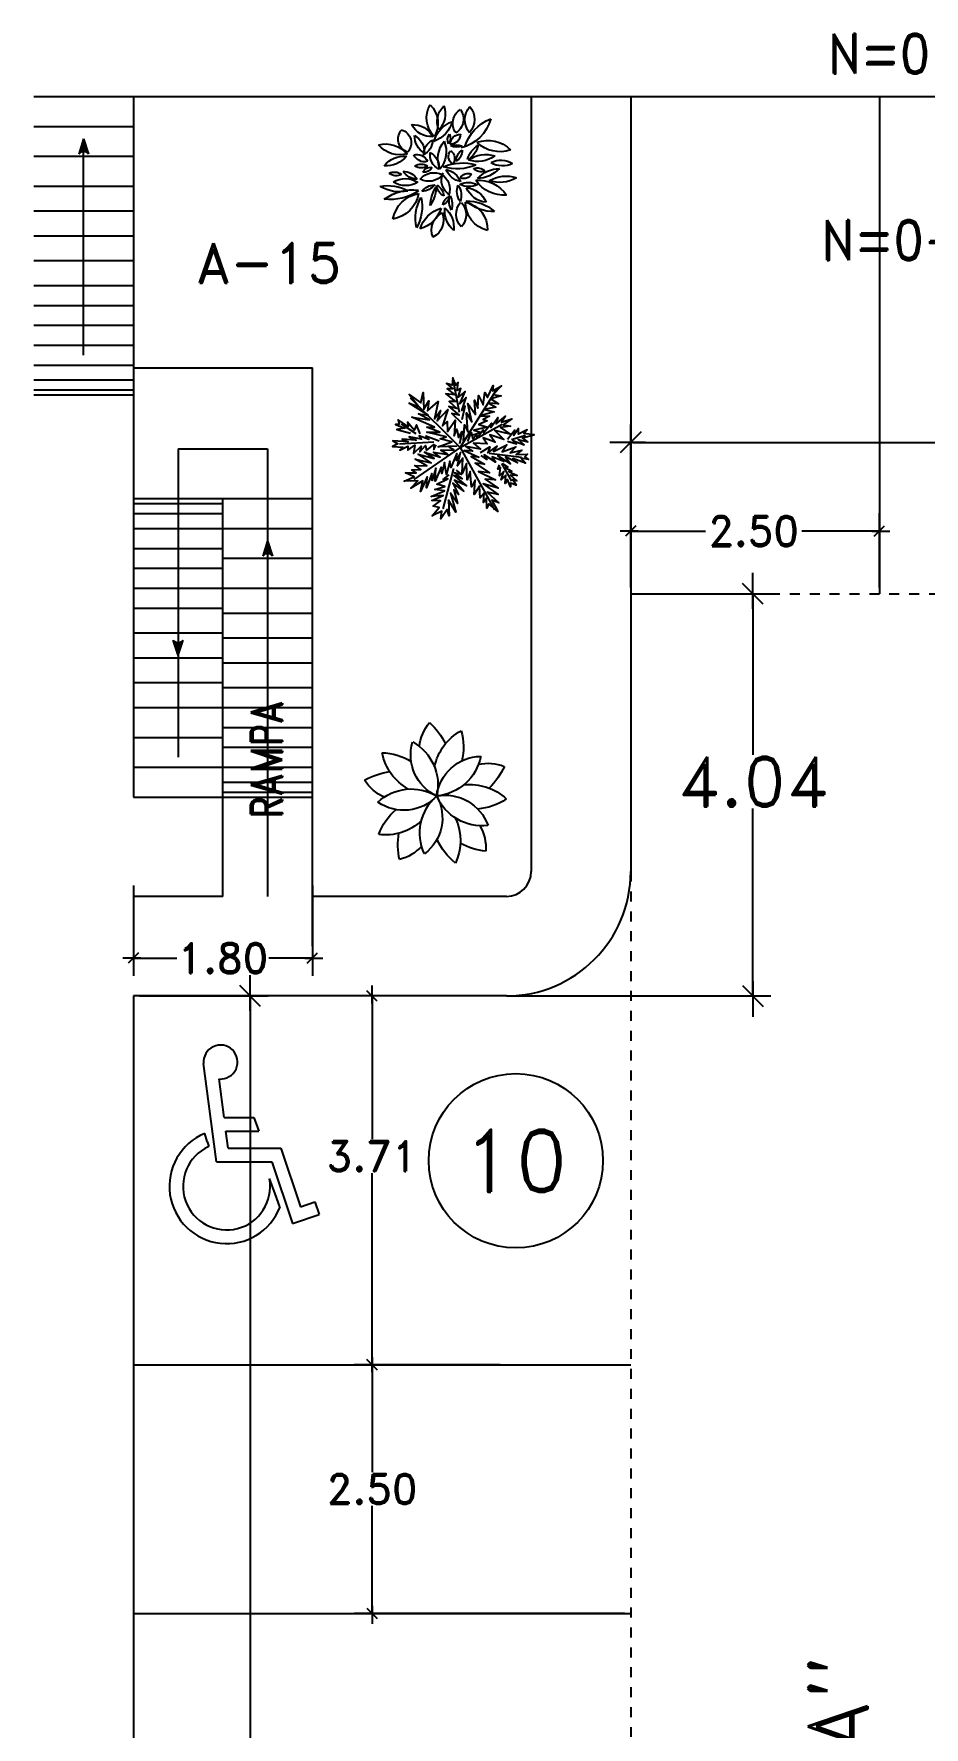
# Model space of a CAD drawing. Header units: millimetres. Extents: x 1590 to 1932, y -48 to 167.
# Drawn here: x 1648.74 to 1657.69, y 82.71 to 99.74 of the extents above; entities that cross this region are included whole.
import ezdxf

# ---------------------------------------------------------------- set-up
doc = ezdxf.new("R2010")
doc.units = ezdxf.units.MM
doc.header["$LTSCALE"] = 0.1
doc.header["$MEASUREMENT"] = 0
doc.header["$PDMODE"] = 35
doc.header["$PDSIZE"] = 0.75
doc.linetypes.add('DASHED', pattern=[0.75, 0.5, -0.25])
doc.layers.get('0').update_dxf_attribs({"linetype": 'CONTINUOUS'})
doc.layers.get('DEFPOINTS').update_dxf_attribs({"linetype": 'CONTINUOUS'})
for name, color, linetype in [('A-FURN-PLNT', 1, 'CONTINUOUS'), ('CALLES', 3, 'CONTINUOUS'), ('PARED', 4, 'CONTINUOUS'), ('PAREDES', 3, 'CONTINUOUS'), ('TEXT', 3, 'CONTINUOUS')]:
    doc.layers.add(name, color=color, linetype=linetype)
doc.styles.add('ATT', font='txt')
doc.styles.add('ROMAND', font='romand.shx')
doc.dimstyles.new('URBA', dxfattribs={"dimtxt": 20, "dimasz": 0.5, "dimexe": 1.25, "dimexo": 0.63, "dimgap": 0.63, "dimtad": 0, "dimtih": 1, "dimtoh": 1, "dimzin": 1, "dimdsep": 46, "dimtxsty": 'ROMAND', "dimcen": 2.5, "dimclrd": 1, "dimclre": 1, "dimclrt": 3, "dimadec": 0, "dimazin": 0, "dimtfac": 1, "dimtmove": 0, "dimatfit": 3, "dimfxl": 1, "dimtvp": 1, "dimtolj": 1, "dimtzin": 1, "dimarcsym": 0})

# ---------------------------------------------------------------- blocks, each defined once
blk = doc.blocks.new('UTP1$0$DIMBLOCK')
at = {"color": 1}
blk.add_line((-7.5, 0), (10.5, 0), dxfattribs=at)
at = {"color": 4}
blk.add_line((-5.25, -5.25), (5.25, 5.25), dxfattribs=at)
blk = doc.blocks.new('*D36')
at = {"color": 1, "linetype": 'Continuous', "lineweight": -2, "transparency": 16777216}
for p, q in [((1649.736, 91.176), (1649.736, 90.266)), ((1651.536, 91.176), (1651.536, 90.266)), ((1649.746, 90.446), (1650.173, 90.446)), ((1651.526, 90.446), (1651.099, 90.446))]:
    blk.add_line(p, q, dxfattribs=at)
at = {"layer": 'DEFPOINTS', "color": 0, "linetype": 'Continuous', "transparency": 16777216}
for p in [(1649.736, 91.239), (1651.536, 91.239), (1649.736, 90.446)]:
    blk.add_point(p, dxfattribs=at)
at = {"color": 1, "linetype": 'Continuous', "lineweight": -2, "transparency": 16777216, "xscale": 0.01, "yscale": 0.01, "zscale": 0.01, "rotation": 180}
blk.add_blockref('UTP1$0$DIMBLOCK', (1649.736, 90.446), dxfattribs=at)
at = {"color": 1, "linetype": 'Continuous', "lineweight": -2, "transparency": 16777216, "xscale": 0.01, "yscale": 0.01, "zscale": 0.01}
blk.add_blockref('UTP1$0$DIMBLOCK', (1651.536, 90.446), dxfattribs=at)
at = {"color": 2, "linetype": 'Continuous', "transparency": 16777216, "insert": (1650.636, 90.446), "char_height": 0.3, "attachment_point": 5, "style": 'ROMAND'}
blk.add_mtext('\\A1;1.80', dxfattribs=at)
blk = doc.blocks.new('12PPLT15')
at = {"color": 0, "linetype": 'ByBlock'}
for p, q in [((0.013, -0.001), (-0.088, 0.491)), ((0.105, 0.233), (0.218, 0.416)), ((-0.311, 0.181), (-0.394, 0.245)), ((0.013, -0.001), (-0.211, 0.261)), ((0.013, -0.001), (0.471, 0.206)), ((-0.197, 0.032), (-0.424, 0.087)), ((0.344, -0.02), (0.467, 0.009)), ((-0.304, -0.006), (-0.415, -0.1)), ((0.013, -0.001), (-0.373, -0.336)), ((0.013, -0.001), (0.245, -0.333)), ((0.205, -0.033), (0.429, -0.132)), ((0.006, -0.159), (-0.023, -0.458))]:
    blk.add_line(p, q, dxfattribs=at)
for points in [[(0.008, 0.049), (0.041, 0.162), (0.002, 0.122), (0.057, 0.248), (-0.001, 0.2), (0.073, 0.313), (-0.007, 0.258), (0.035, 0.352), (-0.007, 0.306), (0.021, 0.394), (-0.034, 0.342), (-0.015, 0.43), (-0.046, 0.403), (-0.053, 0.497), (-0.063, 0.461), (-0.111, 0.516), (-0.076, 0.436), (-0.134, 0.449), (-0.072, 0.403), (-0.134, 0.388), (-0.069, 0.367), (-0.126, 0.359), (-0.053, 0.313), (-0.126, 0.323), (-0.042, 0.261), (-0.105, 0.281), (-0.072, 0.245), (-0.101, 0.245), (-0.053, 0.2), (-0.12, 0.204), (-0.034, 0.149), (-0.092, 0.151), (-0.04, 0.113)], [(0.069, 0.191), (0.083, 0.29), (0.096, 0.252), (0.099, 0.348), (0.125, 0.29), (0.121, 0.388), (0.154, 0.332), (0.157, 0.397), (0.176, 0.374), (0.19, 0.43), (0.199, 0.407), (0.238, 0.449), (0.224, 0.397), (0.266, 0.394), (0.209, 0.374), (0.247, 0.361), (0.182, 0.338), (0.245, 0.323), (0.161, 0.296), (0.203, 0.281), (0.134, 0.252), (0.193, 0.245), (0.102, 0.212), (0.154, 0.206), (0.067, 0.168)], [(-0.289, 0.158), (-0.356, 0.164), (-0.323, 0.177), (-0.411, 0.177), (-0.356, 0.197), (-0.427, 0.206), (-0.382, 0.219), (-0.453, 0.268), (-0.379, 0.252), (-0.394, 0.284), (-0.346, 0.233), (-0.331, 0.271), (-0.317, 0.212), (-0.311, 0.252), (-0.285, 0.17)], [(-0.023, 0.057), (-0.023, 0.126), (-0.05, 0.087), (-0.065, 0.126), (-0.076, 0.103), (-0.098, 0.174), (-0.107, 0.155), (-0.136, 0.239), (-0.143, 0.21), (-0.166, 0.294), (-0.17, 0.248), (-0.214, 0.323), (-0.201, 0.271), (-0.262, 0.319), (-0.22, 0.258), (-0.272, 0.268), (-0.208, 0.233), (-0.289, 0.212), (-0.178, 0.2), (-0.26, 0.162), (-0.153, 0.158), (-0.208, 0.12), (-0.117, 0.12), (-0.159, 0.09), (-0.065, 0.061), (-0.126, 0.038), (-0.021, 0.019), (-0.078, 0.003), (-0.021, -0.012), (-0.136, -0.02), (-0.082, -0.035), (-0.191, -0.054), (-0.126, -0.071), (-0.247, -0.1), (-0.17, -0.117), (-0.304, -0.132), (-0.233, -0.152), (-0.344, -0.181), (-0.233, -0.19), (-0.359, -0.223), (-0.279, -0.236), (-0.385, -0.278), (-0.331, -0.278), (-0.401, -0.339), (-0.321, -0.31), (-0.317, -0.345), (-0.291, -0.278), (-0.281, -0.314), (-0.262, -0.249), (-0.247, -0.291), (-0.214, -0.213), (-0.197, -0.284), (-0.17, -0.184), (-0.162, -0.239), (-0.114, -0.139), (-0.114, -0.203), (-0.069, -0.094), (-0.065, -0.171), (-0.03, -0.068), (-0.015, -0.132), (-0.001, -0.035), (0.006, -0.098), (0.021, -0.052), (0.027, -0.159), (0.05, -0.119), (0.038, -0.217), (0.083, -0.142), (0.073, -0.223), (0.092, -0.181), (0.099, -0.291), (0.125, -0.203), (0.119, -0.294), (0.14, -0.249), (0.14, -0.358), (0.163, -0.281), (0.17, -0.397), (0.182, -0.32), (0.245, -0.4), (0.215, -0.333), (0.306, -0.368), (0.251, -0.314), (0.318, -0.31), (0.247, -0.284), (0.283, -0.272), (0.224, -0.249), (0.274, -0.236), (0.193, -0.209), (0.287, -0.194), (0.17, -0.178), (0.28, -0.152), (0.161, -0.142), (0.241, -0.123), (0.125, -0.117), (0.182, -0.1), (0.079, -0.081), (0.138, -0.068), (0.05, -0.033), (0.09, -0.029)], [(0.038, 0), (0.163, -0.052), (0.083, 0.015), (0.17, 0.007), (0.134, 0.036), (0.276, 0.019), (0.19, 0.051), (0.289, 0.051), (0.238, 0.071), (0.415, 0.08), (0.289, 0.107), (0.379, 0.12), (0.309, 0.135), (0.467, 0.168), (0.396, 0.17), (0.49, 0.226), (0.389, 0.2), (0.4, 0.275), (0.354, 0.164), (0.341, 0.233), (0.325, 0.162), (0.276, 0.252), (0.257, 0.126), (0.238, 0.197), (0.234, 0.12), (0.193, 0.223), (0.186, 0.099), (0.167, 0.141), (0.14, 0.074), (0.115, 0.17), (0.083, 0.061), (0.083, 0.113), (0.05, 0.061), (0.041, 0.11), (0.027, 0.022)], [(-0.136, 0.015), (-0.185, 0.078), (-0.185, 0.032), (-0.233, 0.099), (-0.22, 0.055), (-0.295, 0.132), (-0.279, 0.074), (-0.359, 0.141), (-0.337, 0.087), (-0.408, 0.135), (-0.382, 0.09), (-0.457, 0.122), (-0.446, 0.097), (-0.476, 0.087), (-0.424, 0.078), (-0.466, 0.055), (-0.369, 0.055), (-0.411, 0.038), (-0.314, 0.049), (-0.366, 0.015), (-0.26, 0.036), (-0.314, 0.013), (-0.224, 0.015), (-0.26, -0.012), (-0.166, 0.009), (-0.197, -0.016), (-0.149, -0.004)], [(0.318, -0.01), (0.364, 0.042), (0.367, 0), (0.431, 0.036), (0.415, 0.009), (0.499, 0.029), (0.483, 0.003), (0.506, -0.01), (0.435, -0.01), (0.486, -0.039), (0.383, -0.029)], [(-0.311, -0.004), (-0.356, -0.016), (-0.34, -0.023), (-0.394, -0.033), (-0.373, -0.042), (-0.44, -0.048), (-0.394, -0.062), (-0.45, -0.084), (-0.421, -0.087), (-0.457, -0.117), (-0.415, -0.117), (-0.424, -0.142), (-0.385, -0.1), (-0.379, -0.132), (-0.363, -0.075), (-0.344, -0.117), (-0.34, -0.054), (-0.321, -0.094), (-0.308, -0.035), (-0.295, -0.054), (-0.295, -0.02)], [(0.17, -0.012), (0.274, -0.012), (0.245, -0.026), (0.318, -0.026), (0.295, -0.042), (0.383, -0.058), (0.328, -0.062), (0.425, -0.09), (0.377, -0.094), (0.483, -0.126), (0.442, -0.132), (0.471, -0.165), (0.4, -0.142), (0.412, -0.171), (0.37, -0.123), (0.36, -0.152), (0.325, -0.1), (0.312, -0.159), (0.28, -0.09), (0.274, -0.132), (0.251, -0.075), (0.234, -0.106), (0.199, -0.048), (0.186, -0.081), (0.182, -0.045)], [(-0.017, -0.165), (-0.063, -0.181), (-0.011, -0.188), (-0.078, -0.209), (-0.015, -0.207), (-0.124, -0.245), (-0.03, -0.236), (-0.12, -0.287), (-0.027, -0.261), (-0.092, -0.322), (-0.05, -0.303), (-0.107, -0.385), (-0.034, -0.333), (-0.12, -0.448), (-0.04, -0.385), (-0.084, -0.49), (-0.053, -0.452), (-0.034, -0.53), (-0.021, -0.477), (0.031, -0.533), (0.006, -0.458), (0.048, -0.465), (0.012, -0.41), (0.073, -0.429), (0.008, -0.368), (0.086, -0.404), (0.012, -0.333), (0.079, -0.349), (0.019, -0.303), (0.079, -0.307), (0.019, -0.245), (0.048, -0.259), (0.019, -0.213)]]:
    blk.add_lwpolyline(points, dxfattribs=at)
at = {"color": 0, "linetype": 'ByBlock', "style": 'ATT'}
for tag, p, flags in [('ITEM', (-1, -3.75), 3), ('ROOM_NUMBER', (-1, -5.083), 1)]:
    blk.add_attdef(tag, p, '', height=1, dxfattribs=dict(at, flags=flags))
blk = doc.blocks.new('12PPLT03')
at = {"color": 0, "linetype": 'ByBlock'}
for centre, radius, start, end in [((0.333, 0.25), 0.417, 143.1301, 173.4932), ((-0.292, 0.25), 0.384, 351.1324, 40.6013), ((-0.374, 0.045), 0.323, 57.5086, 91.2476), ((0.135, 0.406), 0.518, 184.2105, 205.3514), ((0.152, 0.32), 0.354, 170.7761, 244.5159), ((-0.318, 0.073), 0.327, 347.0447, 68.2473), ((0.428, -0.003), 0.518, 112.2105, 133.3514), ((-0.073, 0.37), 0.323, 345.5086, 19.2476), ((-0.029, 0.325), 0.327, 275.0447, 356.2473), ((0.351, -0.046), 0.354, 98.7761, 172.5159), ((-0.328, -0.2), 0.384, 63.1324, 112.6013), ((-0.135, 0.394), 0.417, 215.1301, 245.4932), ((0.148, 0.355), 0.384, 279.1324, 328.6013), ((0.341, -0.24), 0.417, 71.1301, 101.4931), ((-0.168, -0.28), 0.327, 59.0447, 140.2473), ((-0.257, 0.244), 0.354, 242.7761, 316.5159), ((-0.311, -0.169), 0.354, 314.7761, 28.5159), ((0.065, -0.348), 0.354, 26.7761, 100.5159), ((0.3, 0.128), 0.327, 203.0447, 284.2473), ((0.129, -0.408), 0.518, 40.2105, 61.3514), ((-0.159, -0.342), 0.323, 129.5086, 163.2476), ((0.089, -0.374), 0.384, 135.1324, 184.6013), ((0.214, -0.246), 0.327, 131.0447, 212.2473), ((0.329, 0.183), 0.323, 273.5086, 307.2476), ((0.383, -0.031), 0.384, 207.1324, 256.6013), ((-0.123, -0.398), 0.417, 359.1301, 29.4931), ((-0.344, 0.254), 0.518, 256.2105, 277.3514), ((-0.417, -0.006), 0.417, 287.1301, 317.4932), ((-0.348, -0.249), 0.518, 328.2105, 349.3514), ((0.276, -0.256), 0.323, 201.5086, 235.2476)]:
    blk.add_arc(centre, radius, start, end, dxfattribs=at)
at = {"color": 0, "linetype": 'ByBlock', "style": 'ATT'}
for tag, p, flags in [('ITEM', (0, -2.25), 3), ('ROOM_NUMBER', (0, -3.583), 1)]:
    blk.add_attdef(tag, p, '', height=1, dxfattribs=dict(at, flags=flags))
blk = doc.blocks.new('12PPLT10')
at = {"color": 0, "linetype": 'ByBlock'}
for centre, radius, start, end in [((0.089, 0.365), 0.146, 120.4086, 200.4312), ((-0.122, 0.44), 0.146, 300.4086, 20.4312), ((0.147, 0.439), 0.305, 176.0096, 234.5768), ((-0.356, 0.229), 0.305, 356.0096, 49.186), ((0.139, 0.35), 0.119, 124.6008, 217.4658), ((-0.023, 0.376), 0.119, 304.6008, 37.4658), ((0.312, 0.325), 0.16, 138.8969, 205.4069), ((0.047, 0.362), 0.16, 318.8969, 25.4069), ((0.365, 0.232), 0.189, 114.4303, 189.807), ((0.101, 0.372), 0.189, 294.4303, 9.807), ((-0.271, 0.094), 0.229, 49.8506, 114.6719), ((-0.219, 0.476), 0.229, 229.8506, 294.6719), ((0.036, 0.232), 0.175, 172.8778, 216.4562), ((-0.276, 0.146), 0.175, 354.4977, 38.0761), ((0.079, 0.258), 0.0744, 161.8817, 249.7301), ((-0.017, 0.211), 0.0744, 341.8817, 69.7301), ((0.124, 0.207), 0.0617, 131.0823, 198.427), ((0.025, 0.234), 0.0617, 311.0823, 18.427), ((0.307, 0.329), 0.212, 175.2839, 229.9285), ((-0.041, 0.184), 0.212, 355.2839, 49.9285), ((-0.486, -0.114), 0.242, 39.7488, 87.8702), ((-0.291, 0.282), 0.242, 219.7488, 267.8702), ((-0.383, 0.062), 0.156, 42.1437, 101.6667), ((-0.299, 0.319), 0.156, 222.1437, 281.6667), ((-0.418, -0.053), 0.216, 21.3015, 68.66), ((-0.137, 0.227), 0.216, 201.3015, 248.66), ((-0.105, 0.331), 0.203, 212.8184, 268.3343), ((-0.282, 0.018), 0.203, 32.8184, 88.3343), ((0.044, 0.144), 0.0925, 158.2119, 216.9673), ((-0.116, 0.123), 0.0925, 338.2119, 36.9673), ((0.039, 0.28), 0.102, 227.1077, 273.2701), ((-0.025, 0.104), 0.102, 47.1077, 93.2701), ((0.049, 0.082), 0.065, 102.1635, 198.3798), ((-0.026, 0.125), 0.065, 282.1635, 18.3798), ((0.243, 0.06), 0.194, 136.6356, 199.4278), ((-0.082, 0.129), 0.194, 316.6356, 19.4278), ((0.293, 0.131), 0.118, 159.261, 223.9723), ((0.095, 0.093), 0.118, 337.7122, 42.4235), ((0.298, 0.078), 0.159, 66.1459, 133.4318), ((0.254, 0.341), 0.159, 245.4893, 312.7752), ((0.184, 0.2), 0.137, 279.3324, 342.1699), ((0.336, 0.023), 0.137, 99.3324, 162.1699), ((0.411, 0.066), 0.098, 86.9965, 202.2058), ((0.325, 0.127), 0.098, 266.9965, 22.2058), ((-0.31, -0.217), 0.249, 66.2552, 125.0335), ((-0.351, 0.213), 0.249, 245.6693, 304.4476), ((-0.215, 0.029), 0.0728, 47.3873, 115.7476), ((-0.197, 0.148), 0.0728, 227.3873, 295.7476), ((0.067, 0.367), 0.349, 226.9394, 265.8583), ((-0.196, -0.235), 0.349, 46.9394, 85.8583), ((-0.164, -0.025), 0.0661, 10.523, 90.8605), ((-0.1, 0.053), 0.0661, 190.523, 270.8605), ((-0.006, -0.131), 0.14, 80.1717, 138.3136), ((-0.087, 0.101), 0.14, 260.1717, 318.3136), ((0.054, 0.107), 0.116, 276.3902, 348.0722), ((0.182, -0.032), 0.116, 97.3883, 169.0703), ((0.223, -0.04), 0.0817, 53.2772, 136.2565), ((0.213, 0.082), 0.0817, 233.2772, 316.2565), ((0.421, -0.151), 0.192, 54.1936, 122.622), ((0.436, 0.17), 0.192, 232.0955, 300.5238), ((-0.208, -0.231), 0.173, 75.5726, 136.3385), ((-0.29, 0.055), 0.173, 255.5726, 316.3385), ((-0.212, -0.153), 0.138, 43.3367, 98.0592), ((-0.131, 0.079), 0.138, 223.3367, 278.0592), ((-0.23, -0.068), 0.128, 305.3547, 0.2444), ((-0.028, -0.172), 0.128, 125.3547, 180.2444), ((-0.095, -0.031), 0.125, 280.5964, 4.0524), ((0.062, -0.158), 0.125, 98.3256, 181.7816), ((0.059, -0.223), 0.104, 100.7404, 152.602), ((0.048, -0.162), 0.126, 18.7265, 98.5819), ((0.149, 0.003), 0.126, 198.7265, 278.5819), ((0.107, -0.072), 0.0602, 4.751, 78.4779), ((0.179, -0.008), 0.0602, 184.751, 258.4779), ((0.172, -0.094), 0.0803, 36.6262, 104.0418), ((0.217, 0.032), 0.0803, 216.6262, 284.0418), ((0.263, -0.23), 0.125, 71.397, 126.5601), ((0.228, -0.012), 0.125, 251.397, 306.5601), ((0.494, 0.058), 0.186, 198.5093, 254.2466), ((0.267, -0.18), 0.186, 18.5093, 74.2466), ((-0.305, -0.424), 0.291, 67.9577, 112.0423), ((-0.305, 0.116), 0.291, 247.9577, 292.0423), ((-0.223, -0.362), 0.201, 81.9405, 161.3964), ((-0.386, -0.099), 0.201, 261.9405, 341.3964), ((-0.105, -0.292), 0.133, 118.5878, 201.4707), ((-0.287, -0.221), 0.133, 296.5049, 19.3878), ((0.03, -0.267), 0.151, 133.9894, 174.6599), ((-0.222, -0.142), 0.151, 312.3809, 353.0513), ((-0.122, -0.221), 0.0752, 346.6712, 51.5788), ((0.002, -0.183), 0.0752, 162.6051, 227.5126), ((-0.048, -0.073), 0.104, 278.3028, 330.1644), ((0.277, -0.213), 0.249, 159.0434, 194.094), ((-0.201, -0.194), 0.249, 341.3279, 16.3785), ((0.005, -0.241), 0.128, 19.0975, 66.0922), ((0.177, -0.082), 0.128, 199.0975, 246.0922), ((0.368, -0.262), 0.229, 169.9797, 239.5558), ((0.026, -0.419), 0.229, 349.7437, 59.3198), ((0.44, -0.001), 0.354, 214.8518, 256.8329), ((0.065, -0.543), 0.354, 33.7346, 75.7157), ((0.211, -0.31), 0.165, 37.9495, 102.0596), ((0.307, -0.047), 0.165, 217.9495, 282.0596), ((0.269, -0.51), 0.282, 57.8807, 99.8189), ((0.371, 0.006), 0.282, 237.8807, 279.8189), ((0.33, -0.217), 0.0842, 42.1798, 106.9561), ((0.368, -0.08), 0.0842, 222.1798, 286.9561), ((0.001, -0.435), 0.195, 111.2499, 164.3738), ((-0.257, -0.201), 0.195, 291.2499, 344.3738), ((0.039, -0.387), 0.139, 137.2817, 222.7183), ((-0.166, -0.387), 0.139, 317.2817, 42.7184), ((0.177, -0.278), 0.223, 176.7146, 233.4855), ((-0.178, -0.444), 0.223, 356.7146, 53.4855), ((0.364, -0.408), 0.297, 146.5506, 189.6063), ((-0.176, -0.294), 0.297, 326.5506, 9.6063)]:
    blk.add_arc(centre, radius, start, end, dxfattribs=at)
at = {"color": 0, "linetype": 'ByBlock', "style": 'ATT'}
for tag, p, flags in [('ITEM', (-0.911, -2.546), 3), ('ROOM_NUMBER', (-0.911, -3.879), 1)]:
    blk.add_attdef(tag, p, '', height=1, dxfattribs=dict(at, flags=flags))
blk = doc.blocks.new('1')
at = {"color": 3, "linetype": 'ByBlock'}
for p, q in [((-0.0461, 0.2161), (-0.1103, 0.7104)), ((-0.0068, 0.4387), (-0.0313, 0.6329)), ((-0.0068, 0.4387), (0.1431, 0.4387)), ((0.1431, 0.4387), (0.1682, 0.3702)), ((-0.0924, 0.3189), (-0.1046, 0.358)), ((0.0019, 0.3702), (0.1682, 0.3702)), ((0.0133, 0.2846), (0.0019, 0.3702)), ((-0.0924, 0.3189), (-0.0843, 0.2928)), ((0.0133, 0.2846), (0.2788, 0.2846)), ((0.2788, 0.2846), (0.3771, -0.0103)), ((-0.0461, 0.2161), (0.2331, 0.2161)), ((0.2331, 0.2161), (0.3367, -0.0946)), ((0.2496, 0.055), (0.2209, 0.1321)), ((0.2737, -0.01), (0.2496, 0.055)), ((0.3771, -0.0103), (0.4494, 0.0149)), ((0.4494, 0.0149), (0.4704, -0.0479)), ((0.3367, -0.0946), (0.4704, -0.0479))]:
    blk.add_line(p, q, dxfattribs=at)
for centre, radius, start, end in [((-0.025, 0.7176), 0.0854, 266.13467, 185.06412), ((0.0056, 0.0928), 0.2877, 112.52948, 339.02954), ((0.0056, 0.0928), 0.2192, 114.32046, 9.76749)]:
    blk.add_arc(centre, radius, start, end, dxfattribs=at)
blk = doc.blocks.new('*D222')
at = {"color": 1, "linetype": 'Continuous', "transparency": 16777216}
for p, q in [((1653.423, 90.065), (1651.956, 90.065)), ((1652.136, 90.055), (1652.136, 88.624)), ((1652.136, 86.368), (1652.136, 88.284)), ((1653.423, 86.358), (1651.956, 86.358))]:
    blk.add_line(p, q, dxfattribs=at)
at = {"layer": 'DEFPOINTS', "color": 0, "linetype": 'Continuous', "transparency": 16777216}
for p in [(1653.486, 90.065), (1652.136, 86.358), (1653.486, 86.358)]:
    blk.add_point(p, dxfattribs=at)
at = {"color": 1, "linetype": 'Continuous', "transparency": 16777216, "xscale": 0.01, "yscale": 0.01, "zscale": 0.01}
for p, rotation in [((1652.136, 90.065), 90), ((1652.136, 86.358), 270)]:
    blk.add_blockref('UTP1$0$DIMBLOCK', p, dxfattribs=dict(at, rotation=rotation))
at = {"color": 2, "linetype": 'Continuous', "transparency": 16777216, "insert": (1652.136, 88.454), "char_height": 0.3, "attachment_point": 5, "style": 'ROMAND'}
blk.add_mtext('\\A1;3.71', dxfattribs=at)
blk = doc.blocks.new('*D223')
at = {"color": 1, "linetype": 'Continuous', "transparency": 16777216}
for p, q in [((1653.423, 86.358), (1651.956, 86.358)), ((1652.136, 86.348), (1652.136, 85.278)), ((1652.136, 83.868), (1652.136, 84.938)), ((1654.673, 83.858), (1651.956, 83.858))]:
    blk.add_line(p, q, dxfattribs=at)
at = {"layer": 'DEFPOINTS', "color": 0, "linetype": 'Continuous', "transparency": 16777216}
for p in [(1653.486, 86.358), (1652.136, 83.858), (1654.736, 83.858)]:
    blk.add_point(p, dxfattribs=at)
at = {"color": 1, "linetype": 'Continuous', "transparency": 16777216, "xscale": 0.01, "yscale": 0.01, "zscale": 0.01}
for p, rotation in [((1652.136, 86.358), 90), ((1652.136, 83.858), 270)]:
    blk.add_blockref('UTP1$0$DIMBLOCK', p, dxfattribs=dict(at, rotation=rotation))
at = {"color": 2, "linetype": 'Continuous', "transparency": 16777216, "insert": (1652.136, 85.108), "char_height": 0.3, "attachment_point": 5, "style": 'ROMAND'}
blk.add_mtext('\\A1;2.50', dxfattribs=at)
blk = doc.blocks.new('*D224')
at = {"layer": 'CALLES', "color": 1, "linetype": 'Continuous', "transparency": 16777216}
for p, q in [((1654.736, 94.171), (1654.736, 95.811)), ((1733.028, 94.171), (1733.028, 95.811)), ((1654.756, 95.631), (1692.408, 95.631)), ((1733.008, 95.631), (1694.448, 95.631))]:
    blk.add_line(p, q, dxfattribs=at)
at = {"layer": 'DEFPOINTS', "color": 0, "linetype": 'Continuous', "transparency": 16777216}
for p in [(1733.028, 95.631), (1654.736, 94.108), (1733.028, 94.108)]:
    blk.add_point(p, dxfattribs=at)
at = {"layer": 'CALLES', "color": 1, "linetype": 'Continuous', "transparency": 16777216, "xscale": 0.02, "yscale": 0.02, "zscale": 0.02, "rotation": 180}
blk.add_blockref('UTP1$0$DIMBLOCK', (1654.736, 95.631), dxfattribs=at)
at = {"layer": 'CALLES', "color": 1, "linetype": 'Continuous', "transparency": 16777216, "xscale": 0.02, "yscale": 0.02, "zscale": 0.02}
blk.add_blockref('UTP1$0$DIMBLOCK', (1733.028, 95.631), dxfattribs=at)
at = {"layer": 'CALLES', "color": 3, "linetype": 'Continuous', "transparency": 16777216, "insert": (1693.428, 95.631), "char_height": 0.5, "attachment_point": 5, "style": 'ROMAND'}
blk.add_mtext('\\A1;78.29', dxfattribs=at)
blk = doc.blocks.new('*D225')
at = {"color": 1, "linetype": 'Continuous', "transparency": 16777216}
for p, q in [((1654.736, 94.171), (1654.736, 94.919)), ((1657.236, 94.171), (1657.236, 94.919)), ((1654.746, 94.739), (1655.488, 94.739)), ((1657.226, 94.739), (1656.456, 94.739))]:
    blk.add_line(p, q, dxfattribs=at)
at = {"layer": 'DEFPOINTS', "color": 0, "linetype": 'Continuous', "transparency": 16777216}
for p in [(1657.236, 94.739), (1654.736, 94.108), (1657.236, 94.108)]:
    blk.add_point(p, dxfattribs=at)
at = {"color": 1, "linetype": 'Continuous', "transparency": 16777216, "xscale": 0.01, "yscale": 0.01, "zscale": 0.01, "rotation": 180}
blk.add_blockref('UTP1$0$DIMBLOCK', (1654.736, 94.739), dxfattribs=at)
at = {"color": 1, "linetype": 'Continuous', "transparency": 16777216, "xscale": 0.01, "yscale": 0.01, "zscale": 0.01}
blk.add_blockref('UTP1$0$DIMBLOCK', (1657.236, 94.739), dxfattribs=at)
at = {"color": 2, "linetype": 'Continuous', "transparency": 16777216, "insert": (1655.972, 94.739), "char_height": 0.3, "attachment_point": 5, "style": 'ROMAND'}
blk.add_mtext('\\A1;2.50', dxfattribs=at)
blk = doc.blocks.new('*D243')
at = {"layer": 'CALLES', "color": 1, "linetype": 'Continuous', "transparency": 16777216}
for p, q in [((1654.798, 94.108), (1656.144, 94.108)), ((1655.964, 94.088), (1655.964, 92.49)), ((1655.964, 90.085), (1655.964, 91.95)), ((1653.548, 90.065), (1656.144, 90.065))]:
    blk.add_line(p, q, dxfattribs=at)
at = {"layer": 'DEFPOINTS', "color": 0, "linetype": 'Continuous', "transparency": 16777216}
for p in [(1654.736, 94.108), (1655.964, 94.108), (1653.486, 90.065)]:
    blk.add_point(p, dxfattribs=at)
at = {"layer": 'CALLES', "color": 1, "linetype": 'Continuous', "transparency": 16777216, "xscale": 0.02, "yscale": 0.02, "zscale": 0.02}
for p, rotation in [((1655.964, 94.108), 90), ((1655.964, 90.065), 270)]:
    blk.add_blockref('UTP1$0$DIMBLOCK', p, dxfattribs=dict(at, rotation=rotation))
at = {"layer": 'CALLES', "color": 3, "linetype": 'Continuous', "transparency": 16777216, "insert": (1655.964, 92.22), "char_height": 0.5, "attachment_point": 5, "style": 'ROMAND'}
blk.add_mtext('\\A1;4.04', dxfattribs=at)
blk = doc.blocks.new('*D351')
at = {"color": 1, "linetype": 'Continuous', "transparency": 16777216}
for p, q in [((1649.798, 90.065), (1651.09, 90.065)), ((1650.91, 90.045), (1650.91, 78.245)), ((1650.91, 63.878), (1650.91, 76.324)), ((1649.798, 63.858), (1651.09, 63.858))]:
    blk.add_line(p, q, dxfattribs=at)
at = {"layer": 'DEFPOINTS', "color": 0, "linetype": 'Continuous', "transparency": 16777216}
for p in [(1649.736, 90.065), (1649.736, 63.858), (1650.91, 63.858)]:
    blk.add_point(p, dxfattribs=at)
at = {"color": 1, "linetype": 'Continuous', "transparency": 16777216, "xscale": 0.02, "yscale": 0.02, "zscale": 0.02}
for p, rotation in [((1650.91, 90.065), 90), ((1650.91, 63.858), 270)]:
    blk.add_blockref('UTP1$0$DIMBLOCK', p, dxfattribs=dict(at, rotation=rotation))
at = {"color": 3, "linetype": 'Continuous', "transparency": 16777216, "insert": (1650.91, 77.284), "char_height": 0.5, "attachment_point": 5, "rotation": 90, "style": 'ROMAND'}
blk.add_mtext('\\A1;26.21', dxfattribs=at)

msp = doc.modelspace()

# ---------------------------------------------------------------- hatches: boundary and pattern name
at = {"linetype": 'Continuous'}
h = msp.add_hatch(color=2, dxfattribs=at)
edge = h.paths.add_edge_path()
edge.add_arc((1649.2358, 98.4944), 0.0609, 35.83775, 144.16225)
edge.add_line((1649.1864, 98.53), (1649.2358, 98.6827))
edge.add_line((1649.2358, 98.6827), (1649.2851, 98.53))
h = msp.add_hatch(color=2, dxfattribs=at)
edge = h.paths.add_edge_path()
edge.add_arc((1651.0858, 94.4515), 0.0609, 35.83775, 144.16225)
edge.add_line((1651.0364, 94.4871), (1651.0858, 94.6398))
edge.add_line((1651.0858, 94.6398), (1651.1351, 94.4871))
h = msp.add_hatch(color=2, dxfattribs=at)
edge = h.paths.add_edge_path()
edge.add_arc((1650.1858, 93.6793), 0.0609, 215.83775, 324.16225)
edge.add_line((1650.2351, 93.6437), (1650.1858, 93.4911))
edge.add_line((1650.1858, 93.4911), (1650.1364, 93.6437))

# ---------------------------------------------------------------- linework, layer by layer
at = {"color": 2, "linetype": 'Continuous'}
for p, q in [((1653.7358, 99.1083), (1653.7358, 91.3154)), ((1657.2358, 99.1083), (1657.2358, 94.1083)), ((1649.2358, 98.6827), (1649.1864, 98.53)), ((1649.2358, 98.6827), (1649.2851, 98.53)), ((1651.0858, 94.6398), (1651.0364, 94.4871)), ((1651.0858, 94.6398), (1651.1351, 94.4871)), ((1650.1858, 93.4911), (1650.1364, 93.6437)), ((1650.1858, 93.4911), (1650.2351, 93.6437)), ((1650.6358, 91.0654), (1649.7358, 91.0654)), ((1653.4858, 91.0654), (1651.5358, 91.0654)), ((1649.7358, 86.3579), (1654.7358, 86.3579)), ((1649.7358, 83.8579), (1654.7358, 83.8579))]:
    msp.add_line(p, q, dxfattribs=at)
msp.add_circle((1653.5812, 88.4086), 0.8758, dxfattribs=at)
for centre, radius, start, end in [((1649.2358, 98.4944), 0.0609, 35.83775, 144.16225), ((1651.0858, 94.4515), 0.0609, 35.83775, 144.16225), ((1650.1858, 93.6793), 0.0609, 215.83775, 324.16225), ((1653.4858, 91.3154), 0.25, 270, 360)]:
    msp.add_arc(centre, radius, start, end, dxfattribs=at)
at = {"layer": 'PARED', "color": 1}
for p, q in [((1648.7358, 99.1083), (1649.7358, 99.1083)), ((1648.7358, 99.1083), (1649.7358, 99.1083)), ((1648.7358, 98.8083), (1649.7358, 98.8083)), ((1648.7358, 98.5083), (1649.7358, 98.5083)), ((1648.7358, 98.2083), (1649.7358, 98.2083)), ((1648.7358, 97.9583), (1649.7358, 97.9583)), ((1648.7358, 97.7083), (1649.7358, 97.7083)), ((1648.7358, 97.4583), (1649.7358, 97.4583)), ((1648.7358, 97.2083), (1649.7358, 97.2083)), ((1648.7358, 97.0083), (1649.7358, 97.0083)), ((1648.7358, 96.8083), (1649.7358, 96.8083)), ((1648.7358, 96.6083), (1649.7358, 96.6083)), ((1648.7358, 96.4083), (1649.7358, 96.4083)), ((1648.7358, 96.2583), (1649.7358, 96.2583)), ((1648.7358, 96.1583), (1649.7358, 96.1583)), ((1648.7358, 96.1083), (1649.7358, 96.1083)), ((1649.7358, 95.0654), (1651.5358, 95.0654)), ((1649.7358, 95.0154), (1650.6358, 95.0154)), ((1650.6358, 95.0654), (1651.5358, 95.0654)), ((1649.7358, 94.9154), (1650.6358, 94.9154)), ((1649.7358, 94.7654), (1650.6358, 94.7654)), ((1650.6358, 94.7654), (1651.5358, 94.7654)), ((1649.7358, 94.5654), (1650.6358, 94.5654)), ((1649.7358, 94.3654), (1650.6358, 94.3654)), ((1650.6358, 94.4654), (1651.5358, 94.4654)), ((1649.7358, 94.1654), (1650.6358, 94.1654)), ((1650.6358, 94.1654), (1651.5358, 94.1654)), ((1649.7358, 93.9654), (1650.6358, 93.9654)), ((1650.6358, 93.9154), (1651.5358, 93.9154)), ((1649.7358, 93.7154), (1650.6358, 93.7154)), ((1650.6358, 93.6654), (1651.5358, 93.6654)), ((1649.7358, 93.4654), (1650.6358, 93.4654)), ((1650.6358, 93.4154), (1651.5358, 93.4154)), ((1649.7358, 93.2154), (1650.6358, 93.2154)), ((1650.6358, 93.1654), (1651.5358, 93.1654)), ((1649.7358, 92.9654), (1650.6358, 92.9654)), ((1650.6358, 92.9654), (1651.5358, 92.9654)), ((1649.7358, 92.6654), (1650.6358, 92.6654)), ((1650.6358, 92.7654), (1651.5358, 92.7654)), ((1650.6358, 92.5654), (1651.5358, 92.5654)), ((1649.7358, 92.3654), (1650.6358, 92.3654)), ((1650.6358, 92.3654), (1651.5358, 92.3654)), ((1650.6358, 92.2154), (1651.5358, 92.2154)), ((1650.6358, 92.1154), (1651.5358, 92.1154)), ((1649.7358, 92.0654), (1650.6358, 92.0654)), ((1650.6358, 92.0654), (1651.5358, 92.0654))]:
    msp.add_line(p, q, dxfattribs=at)
at = {"layer": 'PARED', "color": 3}
for p, q in [((1649.7358, 99.1083), (1738.0279, 99.1083)), ((1649.7358, 99.1083), (1649.7358, 92.0654)), ((1654.7358, 99.1083), (1654.7358, 91.3154)), ((1649.7358, 96.3802), (1651.5358, 96.3802)), ((1651.5358, 90.5654), (1651.5358, 96.3802)), ((1650.6358, 91.0654), (1650.6358, 95.0654)), ((1650.6358, 91.0654), (1649.7358, 91.0654)), ((1653.4858, 90.0654), (1649.7358, 90.0654)), ((1649.7358, 90.0654), (1649.7358, 63.8579))]:
    msp.add_line(p, q, dxfattribs=at)
at = {"layer": 'PARED', "color": 8}
for p, q in [((1649.2358, 96.5074), (1649.2358, 98.6827)), ((1650.1858, 95.5654), (1650.1858, 93.4911)), ((1650.1858, 95.5654), (1651.0858, 95.5654)), ((1651.0858, 95.5654), (1651.0858, 91.0654)), ((1650.1858, 93.4911), (1650.1858, 92.4645))]:
    msp.add_line(p, q, dxfattribs=at)
at = {"layer": 'PARED', "color": 3}
msp.add_arc((1653.4858, 91.3154), 1.25, 270, 360, dxfattribs=at)
at = {"layer": 'PAREDES', "color": 2, "linetype": 'DASHED'}
for p, q in [((1654.7358, 94.1083), (1733.0279, 94.1083)), ((1654.7358, 91.3154), (1654.7358, 63.2224))]:
    msp.add_line(p, q, dxfattribs=at)

# ---------------------------------------------------------------- block references
at = {"xscale": 2, "yscale": 2, "zscale": 2}
msp.add_blockref('1', (1650.6625, 87.9654), dxfattribs=at)
at = {"layer": 'A-FURN-PLNT', "xscale": -1.400000000000091, "yscale": 1.399999999999999, "zscale": 1.4, "rotation": 339.6253286802713}
for name, p in [('12PPLT10', (1652.8995, 98.3554)), ('12PPLT15', (1653.0404, 95.5755)), ('12PPLT03', (1652.7856, 92.0757))]:
    msp.add_blockref(name, p, dxfattribs=at)

# ---------------------------------------------------------------- texts
at = {"color": 2, "linetype": 'Continuous', "style": 'ROMAND', "width": 0.9}
for s, p in [('N=0+0.94', (1656.7149, 99.3381)), ('N=0+0.76', (1656.6507, 97.4641))]:
    msp.add_text(s, height=0.4, dxfattribs=at).set_placement(p)
at = {"layer": 'TEXT', "color": 2, "style": 'ROMAND'}
for s, height, p in [('A-15', 0.4, (1650.3716, 97.2345)), ('10', 0.625, (1653.036, 88.0944))]:
    msp.add_text(s, height=height, dxfattribs=at).set_placement(p)
at = {"layer": 'TEXT', "color": 2, "style": 'ROMAND', "width": 0.85}
msp.add_text('RAMPA', height=0.3125, rotation=90, dxfattribs=at).set_placement((1651.2307, 91.8463))
at = {"layer": 'TEXT', "style": 'ROMAND'}
msp.add_text('CALLE "A"', height=0.6, rotation=90, dxfattribs=at).set_placement((1657.1159, 79.1711))

# ---------------------------------------------------------------- dimensions: what is measured, and where the dimension line sits
at = {"color": 3, "linetype": 'Continuous'}
dim = msp.add_linear_dim(base=(1657.2358, 94.739), p1=(1654.7358, 94.1083), p2=(1657.2358, 94.1083), dimstyle='URBA', override={"dimtxt": 0.3, "dimasz": 0.01, "dimexe": 0.18, "dimexo": 0.0625, "dimgap": 0.02, "dimzin": 0, "dimblk1": 'UTP1$0$DIMBLOCK', "dimblk2": 'UTP1$0$DIMBLOCK', "dimsah": 1, "dimcen": 0.09, "dimclrt": 2, "dimtdec": 4, "dimtofl": 0, "dimtvp": 0, "dimtzin": 0}, dxfattribs=at)
dim.commit()
dim.dimension.update_dxf_attribs({"geometry": '*D225', "text_midpoint": (1655.972, 94.739), "dimtype": 160})
for base, p1, p2, angle, picture, middle in [((1649.7358, 90.4464), (1651.5358, 91.239), (1649.7358, 91.239), 180, '*D36', (1650.6358, 90.4464)), ((1652.1358, 83.8579), (1653.4858, 86.3579), (1654.7358, 83.8579), 90, '*D223', (1652.1358, 85.1079))]:
    dim = msp.add_linear_dim(base=base, p1=p1, p2=p2, angle=angle, dimstyle='URBA', override={"dimtxt": 0.3, "dimasz": 0.01, "dimexe": 0.18, "dimexo": 0.0625, "dimgap": 0.02, "dimzin": 0, "dimblk1": 'UTP1$0$DIMBLOCK', "dimblk2": 'UTP1$0$DIMBLOCK', "dimsah": 1, "dimcen": 0.09, "dimclrt": 2, "dimtdec": 4, "dimtofl": 0, "dimtvp": 0, "dimtzin": 0}, dxfattribs=at)
    dim.commit()
    dim.dimension.update_dxf_attribs({"geometry": picture, "text_midpoint": middle})
dim = msp.add_linear_dim(base=(1650.9099, 63.8579), p1=(1649.7358, 90.0654), p2=(1649.7358, 63.8579), angle=90, dimstyle='URBA', override={"dimtxt": 0.5, "dimasz": 0.02, "dimexe": 0.18, "dimexo": 0.0625, "dimgap": 0.02, "dimzin": 0, "dimblk1": 'UTP1$0$DIMBLOCK', "dimblk2": 'UTP1$0$DIMBLOCK', "dimsah": 1, "dimcen": 0.09, "dimtdec": 4, "dimtofl": 0, "dimtvp": 0, "dimtzin": 0}, dxfattribs=at)
dim.commit()
dim.dimension.update_dxf_attribs({"geometry": '*D351', "text_midpoint": (1650.9099, 77.2841), "dimtype": 160, "text_rotation": 90})
dim = msp.add_linear_dim(base=(1652.1358, 86.3579), p1=(1653.4858, 90.0654), p2=(1653.4858, 86.3579), angle=90, dimstyle='URBA', override={"dimtxt": 0.3, "dimasz": 0.01, "dimexe": 0.18, "dimexo": 0.0625, "dimgap": 0.02, "dimzin": 0, "dimblk1": 'UTP1$0$DIMBLOCK', "dimblk2": 'UTP1$0$DIMBLOCK', "dimsah": 1, "dimcen": 0.09, "dimclrt": 2, "dimtdec": 4, "dimtofl": 0, "dimtvp": 0, "dimtzin": 0}, dxfattribs=at)
dim.commit()
dim.dimension.update_dxf_attribs({"geometry": '*D222', "text_midpoint": (1652.1358, 88.4535), "dimtype": 160})
at = {"layer": 'CALLES', "color": 2, "linetype": 'Continuous'}
dim = msp.add_linear_dim(base=(1733.0279, 95.631), p1=(1654.7358, 94.1083), p2=(1733.0279, 94.1083), dimstyle='URBA', override={"dimtxt": 0.5, "dimasz": 0.02, "dimexe": 0.18, "dimexo": 0.0625, "dimgap": 0.02, "dimzin": 0, "dimblk1": 'UTP1$0$DIMBLOCK', "dimblk2": 'UTP1$0$DIMBLOCK', "dimsah": 1, "dimcen": 0.09, "dimtdec": 4, "dimtofl": 0, "dimtvp": 0, "dimtzin": 0}, dxfattribs=at)
dim.commit()
dim.dimension.update_dxf_attribs({"geometry": '*D224', "text_midpoint": (1693.4277, 95.631), "dimtype": 160})
dim = msp.add_linear_dim(base=(1655.964, 94.1083), p1=(1653.4858, 90.0654), p2=(1654.7358, 94.1083), angle=90, dimstyle='URBA', override={"dimtxt": 0.5, "dimasz": 0.02, "dimexe": 0.18, "dimexo": 0.0625, "dimgap": 0.02, "dimzin": 0, "dimblk1": 'UTP1$0$DIMBLOCK', "dimblk2": 'UTP1$0$DIMBLOCK', "dimsah": 1, "dimcen": 0.09, "dimtdec": 4, "dimtofl": 0, "dimtvp": 0, "dimtzin": 0}, dxfattribs=at)
dim.commit()
dim.dimension.update_dxf_attribs({"geometry": '*D243', "text_midpoint": (1655.964, 92.2197), "dimtype": 160})

doc.saveas('drawing.dxf')
